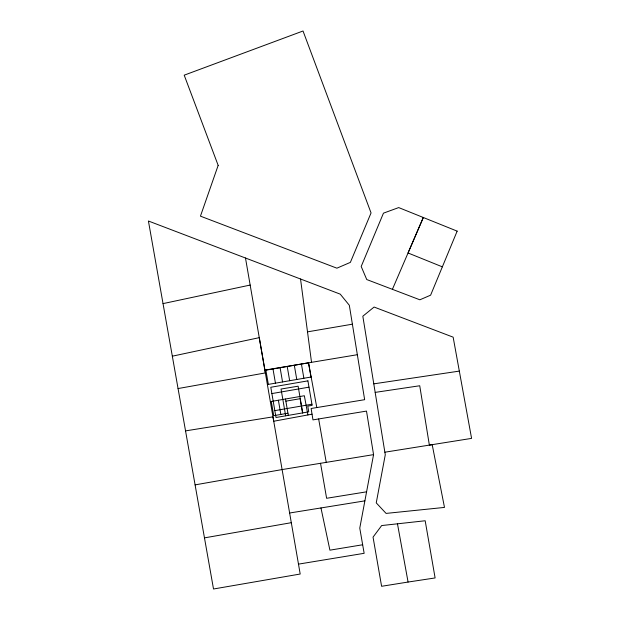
<?xml version="1.0" encoding="UTF-8"?>
<svg xmlns="http://www.w3.org/2000/svg" width="620" height="620" viewBox="0 0 620 620"><rect width="100%" height="100%" fill="white"/><g stroke="black" fill="none" stroke-linecap="round" stroke-linejoin="round"><path stroke-width="0.93" d="M185.558 430.885L272.978 416.857L300.196 574.027L213.513 589L148.42 221.007L340.24 294.144L349.324 305.28L364.645 399.691L311.124 408.495L312.968 419.887L366.498 411.091L373.565 454.631L359.771 528.116L364.149 553.311L298.476 564.13M392.406 289.331L423.313 217.504L408.045 252.976L442.354 266.848M163.021 303.614L250.162 285.06M172.337 356.182L259.261 337.66L265.391 372.915L178.056 388.554M312.046 414.175L273.73 421.243L245.481 257.99M195.106 484.871L282.1 469.572L373.565 454.631M204.453 537.873L291.299 522.691M316.804 407.557L308.528 362.816L265.879 370.179L268.336 384.392M267.398 384.555L311.155 377.007M271.885 393.576L308.993 387.167M270.343 401.621L304.35 395.746L307.9 414.943M285.867 401.163L300.088 398.707L302.545 412.92M274.831 410.634L311.938 404.225M287.951 413.214L273.738 415.671L271.281 401.458M307.512 331.855L352.392 324.183M264.903 370.086L357.345 354.71M362.669 544.763L329.91 550.165L320.966 507.943M366.583 491.823L326.616 498.286L320.532 463.287M289.625 513.004L364.885 500.859M384.873 452.205L432.194 444.656L444.486 507.416L386.09 513.407L376.247 502.874L385.276 454.77L362.832 316.216L374.085 307.047L453.143 337.164L471.58 438.387L429.365 445.106L419.732 385.756L375.178 392.39M408.076 582.048L381.594 586.288L373.046 537.121L381.672 525.551L425.18 520.761L435.108 577.948L408.076 582.048L397.451 523.698M373.798 383.85L459.319 371.101M318.657 418.957L326.244 462.357M308.528 362.816L310.984 377.038M301.421 364.041L303.878 378.262M302.723 412.889L298.119 386.19L281.038 389.035L285.665 415.834M294.314 365.273L296.771 379.487M287.207 366.498L289.664 380.719M280.101 367.722L282.55 381.943M285.495 399.001L288.323 415.377M272.994 368.954L275.443 383.168M278.388 400.225L280.844 414.447M300.537 279L311.527 362.32M218.162 165.377L200.446 216.155L336.892 268.181L350.37 262.376L371.054 212.924L303.025 31L184.202 75.175L218.162 165.377M457.157 231.136L430.606 295.182L419.872 299.801L366.753 279.55L361.189 266.476L383.462 213.156L398.699 207.584L457.157 231.136M307.908 380.858L270.793 387.267L276.016 417.5L308.745 411.85L307.76 406.123L312.139 405.364L307.908 380.858"/></g></svg>
